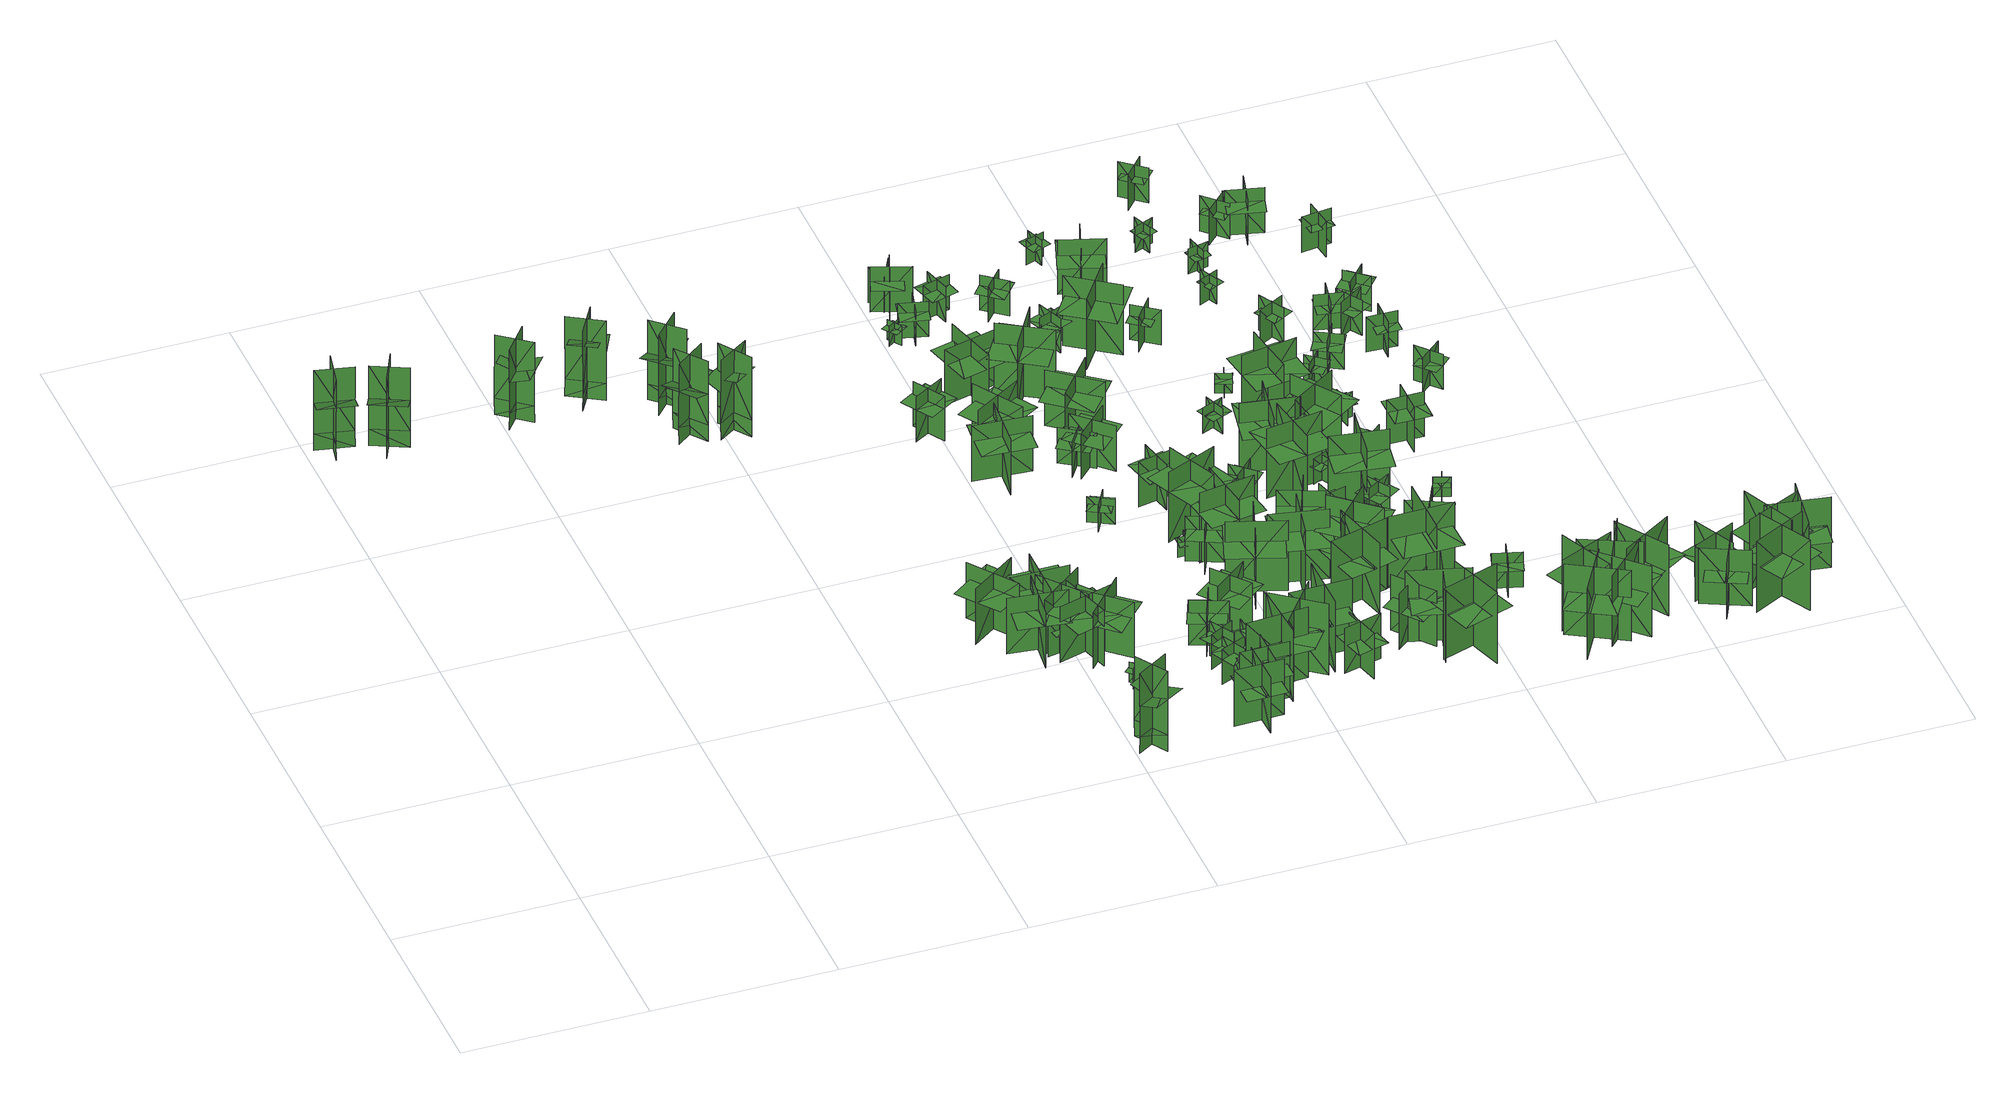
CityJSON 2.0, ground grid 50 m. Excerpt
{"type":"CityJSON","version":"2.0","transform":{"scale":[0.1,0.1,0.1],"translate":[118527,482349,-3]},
"CityObjects":{
"tree1":{"type":"SolitaryVegetationObject","geometry":[{"type":"MultiSurface","lod":"1","boundaries":[[[0,1,2]],[[0,2,3]],[[4,5,6]],[[4,6,7]],[[8,9,5]],[[8,5,4]],[[10,11,1]],[[10,1,0]],[[12,13,14]],[[12,14,15]],[[16,17,18]],[[16,18,19]]]}]},
"tree2":{"type":"SolitaryVegetationObject","geometry":[{"type":"MultiSurface","lod":"1","boundaries":[[[20,21,22]],[[20,22,23]],[[24,25,26]],[[24,26,27]],[[28,29,25]],[[28,25,24]],[[30,31,21]],[[30,21,20]],[[32,33,34]],[[32,34,35]],[[36,37,38]],[[36,38,39]]]}]},
"tree3":{"type":"SolitaryVegetationObject","geometry":[{"type":"MultiSurface","lod":"1","boundaries":[[[40,41,42]],[[40,42,43]],[[44,45,46]],[[44,46,47]],[[48,49,45]],[[48,45,44]],[[50,51,41]],[[50,41,40]],[[52,53,54]],[[52,54,55]],[[56,57,58]],[[56,58,59]]]}]},
"tree4":{"type":"SolitaryVegetationObject","geometry":[{"type":"MultiSurface","lod":"1","boundaries":[[[60,61,62]],[[60,62,63]],[[64,65,66]],[[64,66,67]],[[68,69,65]],[[68,65,64]],[[70,71,61]],[[70,61,60]],[[72,73,74]],[[72,74,75]],[[76,77,78]],[[76,78,79]]]}]},
"tree5":{"type":"SolitaryVegetationObject","geometry":[{"type":"MultiSurface","lod":"1","boundaries":[[[80,81,82]],[[80,82,83]],[[84,85,86]],[[84,86,87]],[[88,89,85]],[[88,85,84]],[[90,91,81]],[[90,81,80]],[[92,93,94]],[[92,94,95]],[[96,97,98]],[[96,98,99]]]}]},
"tree6":{"type":"SolitaryVegetationObject","geometry":[{"type":"MultiSurface","lod":"1","boundaries":[[[100,101,102]],[[100,102,103]],[[104,105,106]],[[104,106,107]],[[108,109,105]],[[108,105,104]],[[110,111,101]],[[110,101,100]],[[112,113,114]],[[112,114,115]],[[116,117,118]],[[116,118,119]]]}]},
"tree7":{"type":"SolitaryVegetationObject","geometry":[{"type":"MultiSurface","lod":"1","boundaries":[[[120,121,122]],[[120,122,123]],[[124,125,126]],[[124,126,127]],[[128,129,125]],[[128,125,124]],[[130,131,121]],[[130,121,120]],[[132,133,134]],[[132,134,135]],[[136,137,138]],[[136,138,139]]]}]},
"tree8":{"type":"SolitaryVegetationObject","geometry":[{"type":"MultiSurface","lod":"1","boundaries":[[[140,141,142]],[[140,142,143]],[[144,145,146]],[[144,146,147]],[[148,149,150]],[[148,150,151]],[[148,151,152]],[[148,152,153]]]}]},
"tree9":{"type":"SolitaryVegetationObject","geometry":[{"type":"MultiSurface","lod":"1","boundaries":[[[154,155,156]],[[154,156,157]],[[158,159,160]],[[158,160,161]],[[162,163,164]],[[162,164,165]],[[162,165,166]],[[162,166,167]]]}]},
"tree10":{"type":"SolitaryVegetationObject","geometry":[{"type":"MultiSurface","lod":"1","boundaries":[[[168,169,170]],[[168,170,171]],[[172,173,174]],[[172,174,175]],[[176,177,173]],[[176,173,172]],[[178,179,169]],[[178,169,168]],[[180,181,182]],[[180,182,183]],[[184,185,186]],[[184,186,187]]]}]},
"tree11":{"type":"SolitaryVegetationObject","geometry":[{"type":"MultiSurface","lod":"1","boundaries":[[[188,189,190]],[[188,190,191]],[[192,193,194]],[[192,194,195]],[[196,197,198]],[[196,198,199]],[[196,199,200]],[[196,200,201]]]}]},
"tree12":{"type":"SolitaryVegetationObject","geometry":[{"type":"MultiSurface","lod":"1","boundaries":[[[202,203,204]],[[202,204,205]],[[206,207,208]],[[206,208,209]],[[210,211,212]],[[210,212,213]],[[210,213,214]],[[210,214,215]]]}]},
"tree13":{"type":"SolitaryVegetationObject","geometry":[{"type":"MultiSurface","lod":"1","boundaries":[[[216,217,218]],[[216,218,219]],[[220,221,222]],[[220,222,223]],[[224,225,226]],[[224,226,227]],[[224,227,228]],[[224,228,229]]]}]},
"tree14":{"type":"SolitaryVegetationObject","geometry":[{"type":"MultiSurface","lod":"1","boundaries":[[[230,231,232]],[[230,232,233]],[[234,235,236]],[[234,236,237]],[[238,239,240]],[[238,240,241]],[[238,241,242]],[[238,242,243]]]}]},
"tree15":{"type":"SolitaryVegetationObject","geometry":[{"type":"MultiSurface","lod":"1","boundaries":[[[244,245,246]],[[244,246,247]],[[248,249,250]],[[248,250,251]],[[252,253,254]],[[252,254,255]],[[252,255,256]],[[252,256,257]]]}]},
"tree16":{"type":"SolitaryVegetationObject","geometry":[{"type":"MultiSurface","lod":"1","boundaries":[[[258,259,260]],[[258,260,261]],[[262,263,264]],[[262,264,265]],[[266,267,268]],[[266,268,269]],[[266,269,270]],[[266,270,271]]]}]},
"tree17":{"type":"SolitaryVegetationObject","geometry":[{"type":"MultiSurface","lod":"1","boundaries":[[[272,273,274]],[[272,274,275]],[[276,277,278]],[[276,278,279]],[[280,281,282]],[[280,282,283]],[[280,284,285]],[[280,285,281]]]}]},
"tree18":{"type":"SolitaryVegetationObject","geometry":[{"type":"MultiSurface","lod":"1","boundaries":[[[286,287,288]],[[286,288,289]],[[290,291,292]],[[290,292,293]],[[294,295,296]],[[294,296,297]],[[294,297,298]],[[294,298,299]]]}]},
"tree19":{"type":"SolitaryVegetationObject","geometry":[{"type":"MultiSurface","lod":"1","boundaries":[[[300,301,302]],[[300,302,303]],[[304,305,306]],[[304,306,307]],[[308,309,310]],[[308,310,311]],[[308,312,313]],[[308,313,309]]]}]},
"tree20":{"type":"SolitaryVegetationObject","geometry":[{"type":"MultiSurface","lod":"1","boundaries":[[[314,315,316]],[[314,316,317]],[[318,319,320]],[[318,320,321]],[[322,323,324]],[[322,324,325]],[[322,325,326]],[[322,326,327]]]}]},
"tree21":{"type":"SolitaryVegetationObject","geometry":[{"type":"MultiSurface","lod":"1","boundaries":[[[328,329,330]],[[328,330,331]],[[332,333,334]],[[332,334,335]],[[336,337,338]],[[336,338,339]],[[336,339,340]],[[336,340,341]]]}]},
"tree22":{"type":"SolitaryVegetationObject","geometry":[{"type":"MultiSurface","lod":"1","boundaries":[[[342,343,344]],[[342,344,345]],[[346,347,348]],[[346,348,349]],[[350,351,352]],[[350,352,353]],[[350,353,354]],[[350,354,355]]]}]},
"tree23":{"type":"SolitaryVegetationObject","geometry":[{"type":"MultiSurface","lod":"1","boundaries":[[[356,357,358]],[[356,358,359]],[[360,361,362]],[[360,362,363]],[[364,365,366]],[[364,366,367]],[[364,367,368]],[[364,368,369]]]}]},
"tree24":{"type":"SolitaryVegetationObject","geometry":[{"type":"MultiSurface","lod":"1","boundaries":[[[370,371,372]],[[370,372,373]],[[374,375,376]],[[374,376,377]],[[378,379,380]],[[378,380,381]],[[378,381,382]],[[378,382,383]]]}]},
"tree25":{"type":"SolitaryVegetationObject","geometry":[{"type":"MultiSurface","lod":"1","boundaries":[[[384,385,386]],[[384,386,387]],[[388,389,390]],[[388,390,391]],[[392,393,394]],[[392,394,395]],[[392,396,397]],[[392,397,393]]]}]},
"tree26":{"type":"SolitaryVegetationObject","geometry":[{"type":"MultiSurface","lod":"1","boundaries":[[[398,399,400]],[[398,400,401]],[[402,403,404]],[[402,404,405]],[[406,407,408]],[[406,408,409]],[[406,409,410]],[[406,410,411]]]}]},
"tree27":{"type":"SolitaryVegetationObject","geometry":[{"type":"MultiSurface","lod":"1","boundaries":[[[412,413,414]],[[412,414,415]],[[416,417,418]],[[416,418,419]],[[420,421,422]],[[420,422,423]],[[420,423,424]],[[420,424,425]]]}]},
"tree28":{"type":"SolitaryVegetationObject","geometry":[{"type":"MultiSurface","lod":"1","boundaries":[[[426,427,428]],[[426,428,429]],[[430,431,432]],[[430,432,433]],[[434,435,436]],[[434,436,437]],[[434,437,438]],[[434,438,439]]]}]},
"tree29":{"type":"SolitaryVegetationObject","geometry":[{"type":"MultiSurface","lod":"1","boundaries":[[[440,441,442]],[[440,442,443]],[[444,445,446]],[[444,446,447]],[[448,449,450]],[[448,450,451]],[[448,452,453]],[[448,453,449]]]}]},
"tree30":{"type":"SolitaryVegetationObject","geometry":[{"type":"MultiSurface","lod":"1","boundaries":[[[454,455,456]],[[454,456,457]],[[458,459,460]],[[458,460,461]],[[462,463,464]],[[462,464,465]],[[462,465,466]],[[462,466,467]]]}]},
"tree31":{"type":"SolitaryVegetationObject","geometry":[{"type":"MultiSurface","lod":"1","boundaries":[[[468,469,470]],[[468,470,471]],[[472,473,474]],[[472,474,475]],[[476,477,478]],[[476,478,479]],[[476,479,480]],[[476,480,481]]]}]},
"tree32":{"type":"SolitaryVegetationObject","geometry":[{"type":"MultiSurface","lod":"1","boundaries":[[[482,483,484]],[[482,484,485]],[[486,487,488]],[[486,488,489]],[[490,491,492]],[[490,492,493]],[[490,493,494]],[[490,494,495]]]}]},
"tree33":{"type":"SolitaryVegetationObject","geometry":[{"type":"MultiSurface","lod":"1","boundaries":[[[496,497,498]],[[496,498,499]],[[500,501,502]],[[500,502,503]],[[504,505,506]],[[504,506,507]],[[504,507,508]],[[504,508,509]]]}]},
"tree34":{"type":"SolitaryVegetationObject","geometry":[{"type":"MultiSurface","lod":"1","boundaries":[[[510,511,512]],[[510,512,513]],[[514,515,516]],[[514,516,517]],[[518,519,520]],[[518,520,521]],[[518,521,522]],[[518,522,523]]]}]},
"tree35":{"type":"SolitaryVegetationObject","geometry":[{"type":"MultiSurface","lod":"1","boundaries":[[[524,525,526]],[[524,526,527]],[[528,529,530]],[[528,530,531]],[[532,533,534]],[[532,534,535]],[[532,536,537]],[[532,537,533]]]}]},
"tree36":{"type":"SolitaryVegetationObject","geometry":[{"type":"MultiSurface","lod":"1","boundaries":[[[538,539,540]],[[538,540,541]],[[542,543,544]],[[542,544,545]],[[546,547,548]],[[546,548,549]],[[546,549,550]],[[546,550,551]]]}]},
"tree37":{"type":"SolitaryVegetationObject","geometry":[{"type":"MultiSurface","lod":"1","boundaries":[[[552,553,554]],[[552,554,555]],[[556,557,558]],[[556,558,559]],[[560,561,562]],[[560,562,563]],[[560,563,564]],[[560,564,565]]]}]},
"tree38":{"type":"SolitaryVegetationObject","geometry":[{"type":"MultiSurface","lod":"1","boundaries":[[[566,567,568]],[[566,568,569]],[[570,571,572]],[[570,572,573]],[[574,575,576]],[[574,576,577]],[[574,577,578]],[[574,578,579]]]}]},
"tree39":{"type":"SolitaryVegetationObject","geometry":[{"type":"MultiSurface","lod":"1","boundaries":[[[580,581,582]],[[580,582,583]],[[584,585,586]],[[584,586,587]],[[588,589,590]],[[588,590,591]],[[588,591,592]],[[588,592,593]]]}]},
"tree40":{"type":"SolitaryVegetationObject","geometry":[{"type":"MultiSurface","lod":"1","boundaries":[[[594,595,596]],[[594,596,597]],[[598,599,600]],[[598,600,601]],[[602,603,604]],[[602,604,605]],[[602,605,606]],[[602,606,607]]]}]},
"tree41":{"type":"SolitaryVegetationObject","geometry":[{"type":"MultiSurface","lod":"1","boundaries":[[[608,609,610]],[[608,610,611]],[[612,613,614]],[[612,614,615]],[[616,617,618]],[[616,618,619]],[[616,620,621]],[[616,621,617]]]}]},
"tree42":{"type":"SolitaryVegetationObject","geometry":[{"type":"MultiSurface","lod":"1","boundaries":[[[622,623,624]],[[622,624,625]],[[626,627,628]],[[626,628,629]],[[630,631,632]],[[630,632,633]],[[630,633,634]],[[630,634,635]]]}]},
"tree43":{"type":"SolitaryVegetationObject","geometry":[{"type":"MultiSurface","lod":"1","boundaries":[[[636,637,638]],[[636,638,639]],[[640,641,642]],[[640,642,643]],[[644,645,646]],[[644,646,647]],[[644,647,648]],[[644,648,649]]]}]},
"tree44":{"type":"SolitaryVegetationObject","geometry":[{"type":"MultiSurface","lod":"1","boundaries":[[[650,651,652]],[[650,652,653]],[[654,655,656]],[[654,656,657]],[[658,659,660]],[[658,660,661]],[[658,661,662]],[[658,662,663]]]}]},
"tree45":{"type":"SolitaryVegetationObject","geometry":[{"type":"MultiSurface","lod":"1","boundaries":[[[664,665,666]],[[664,666,667]],[[668,669,670]],[[668,670,671]],[[672,673,674]],[[672,674,675]],[[672,675,676]],[[672,676,677]]]}]},
"tree46":{"type":"SolitaryVegetationObject","geometry":[{"type":"MultiSurface","lod":"1","boundaries":[[[678,679,680]],[[678,680,681]],[[682,683,684]],[[682,684,685]],[[686,687,688]],[[686,688,689]],[[686,689,690]],[[686,690,691]]]}]},
"tree47":{"type":"SolitaryVegetationObject","geometry":[{"type":"MultiSurface","lod":"1","boundaries":[[[692,693,694]],[[692,694,695]],[[696,697,698]],[[696,698,699]],[[700,701,702]],[[700,702,703]],[[700,703,704]],[[700,704,705]]]}]},
"tree48":{"type":"SolitaryVegetationObject","geometry":[{"type":"MultiSurface","lod":"1","boundaries":[[[706,707,708]],[[706,708,709]],[[710,711,712]],[[710,712,713]],[[714,715,716]],[[714,716,717]],[[714,717,718]],[[714,718,719]]]}]},
"tree49":{"type":"SolitaryVegetationObject","geometry":[{"type":"MultiSurface","lod":"1","boundaries":[[[720,721,722]],[[720,722,723]],[[724,725,726]],[[724,726,727]],[[728,729,730]],[[728,730,731]],[[728,731,732]],[[728,732,733]]]}]},
"tree50":{"type":"SolitaryVegetationObject","geometry":[{"type":"MultiSurface","lod":"1","boundaries":[[[734,735,736]],[[734,736,737]],[[738,739,740]],[[738,740,741]],[[742,743,744]],[[742,744,745]],[[742,745,746]],[[742,746,747]]]}]},
"tree51":{"type":"SolitaryVegetationObject","geometry":[{"type":"MultiSurface","lod":"1","boundaries":[[[748,749,750]],[[748,750,751]],[[752,753,754]],[[752,754,755]],[[756,757,758]],[[756,758,759]],[[756,760,761]],[[756,761,757]]]}]},
"tree52":{"type":"SolitaryVegetationObject","geometry":[{"type":"MultiSurface","lod":"1","boundaries":[[[762,763,764]],[[762,764,765]],[[766,767,768]],[[766,768,769]],[[770,771,772]],[[770,772,773]],[[770,773,774]],[[770,774,775]]]}]},
"tree53":{"type":"SolitaryVegetationObject","geometry":[{"type":"MultiSurface","lod":"1","boundaries":[[[776,777,778]],[[776,778,779]],[[780,781,782]],[[780,782,783]],[[784,785,786]],[[784,786,787]],[[784,788,789]],[[784,789,785]]]}]},
"tree54":{"type":"SolitaryVegetationObject","geometry":[{"type":"MultiSurface","lod":"1","boundaries":[[[790,791,792]],[[790,792,793]],[[794,795,796]],[[794,796,797]],[[798,799,800]],[[798,800,801]],[[798,801,802]],[[798,802,803]]]}]},
"tree55":{"type":"SolitaryVegetationObject","geometry":[{"type":"MultiSurface","lod":"1","boundaries":[[[804,805,806]],[[804,806,807]],[[808,809,810]],[[808,810,811]],[[812,813,814]],[[812,814,815]],[[812,815,816]],[[812,816,817]]]}]},
"tree56":{"type":"SolitaryVegetationObject","geometry":[{"type":"MultiSurface","lod":"1","boundaries":[[[818,819,820]],[[818,820,821]],[[822,823,824]],[[822,824,825]],[[826,827,828]],[[826,828,829]],[[826,830,831]],[[826,831,827]]]}]},
"tree57":{"type":"SolitaryVegetationObject","geometry":[{"type":"MultiSurface","lod":"1","boundaries":[[[832,833,834]],[[832,834,835]],[[836,837,838]],[[836,838,839]],[[840,841,842]],[[840,842,843]],[[840,843,844]],[[840,844,845]]]}]},
"tree58":{"type":"SolitaryVegetationObject","geometry":[{"type":"MultiSurface","lod":"1","boundaries":[[[846,847,848]],[[846,848,849]],[[850,851,852]],[[850,852,853]],[[854,855,856]],[[854,856,857]],[[854,857,858]],[[854,858,859]]]}]},
"tree59":{"type":"SolitaryVegetationObject","geometry":[{"type":"MultiSurface","lod":"1","boundaries":[[[860,861,862]],[[860,862,863]],[[864,865,866]],[[864,866,867]],[[868,869,870]],[[868,870,871]],[[868,871,872]],[[868,872,873]]]}]},
"tree60":{"type":"SolitaryVegetationObject","geometry":[{"type":"MultiSurface","lod":"1","boundaries":[[[874,875,876]],[[874,876,877]],[[878,879,880]],[[878,880,881]],[[882,883,884]],[[882,884,885]],[[882,886,887]],[[882,887,883]]]}]},
"tree61":{"type":"SolitaryVegetationObject","geometry":[{"type":"MultiSurface","lod":"1","boundaries":[[[888,889,890]],[[888,890,891]],[[892,893,894]],[[892,894,895]],[[896,897,898]],[[896,898,899]],[[896,899,900]],[[896,900,901]]]}]},
"tree62":{"type":"SolitaryVegetationObject","geometry":[{"type":"MultiSurface","lod":"1","boundaries":[[[902,903,904]],[[902,904,905]],[[906,907,908]],[[906,908,909]],[[910,911,912]],[[910,912,913]],[[910,913,914]],[[910,914,915]]]}]},
"tree63":{"type":"SolitaryVegetationObject","geometry":[{"type":"MultiSurface","lod":"1","boundaries":[[[916,917,918]],[[916,918,919]],[[920,921,922]],[[920,922,923]],[[924,925,926]],[[924,926,927]],[[924,927,928]],[[924,928,929]]]}]},
"tree64":{"type":"SolitaryVegetationObject","geometry":[{"type":"MultiSurface","lod":"1","boundaries":[[[930,931,932]],[[930,932,933]],[[934,935,936]],[[934,936,937]],[[938,939,940]],[[938,940,941]],[[938,941,942]],[[938,942,943]]]}]},
"tree65":{"type":"SolitaryVegetationObject","geometry":[{"type":"MultiSurface","lod":"1","boundaries":[[[944,945,946]],[[944,946,947]],[[948,949,950]],[[948,950,951]],[[952,953,954]],[[952,954,955]],[[952,955,956]],[[952,956,957]]]}]},
"tree66":{"type":"SolitaryVegetationObject","geometry":[{"type":"MultiSurface","lod":"1","boundaries":[[[958,959,960]],[[958,960,961]],[[962,963,964]],[[962,964,965]],[[966,967,968]],[[966,968,969]],[[966,969,970]],[[966,970,971]]]}]},
"tree67":{"type":"SolitaryVegetationObject","geometry":[{"type":"MultiSurface","lod":"1","boundaries":[[[972,973,974]],[[972,974,975]],[[976,977,978]],[[976,978,979]],[[980,981,982]],[[980,982,983]],[[980,983,984]],[[980,984,985]]]}]},
"tree68":{"type":"SolitaryVegetationObject","geometry":[{"type":"MultiSurface","lod":"1","boundaries":[[[986,987,988]],[[986,988,989]],[[990,991,992]],[[990,992,993]],[[994,995,996]],[[994,996,997]],[[994,997,998]],[[994,998,999]]]}]},
"tree69":{"type":"SolitaryVegetationObject","geometry":[{"type":"MultiSurface","lod":"1","boundaries":[[[1000,1001,1002]],[[1000,1002,1003]],[[1004,1005,1006]],[[1004,1006,1007]],[[1008,1009,1010]],[[1008,1010,1011]],[[1008,1011,1012]],[[1008,1012,1013]]]}]},
"tree70":{"type":"SolitaryVegetationObject","geometry":[{"type":"MultiSurface","lod":"1","boundaries":[[[1014,1015,1016]],[[1014,1016,1017]],[[1018,1019,1020]],[[1018,1020,1021]],[[1022,1023,1024]],[[1022,1024,1025]],[[1022,1025,1026]],[[1022,1026,1027]]]}]},
"tree71":{"type":"SolitaryVegetationObject","geometry":[{"type":"MultiSurface","lod":"1","boundaries":[[[1028,1029,1030]],[[1028,1030,1031]],[[1032,1033,1034]],[[1032,1034,1035]],[[1036,1037,1038]],[[1036,1038,1039]],[[1036,1039,1040]],[[1036,1040,1041]]]}]},
"tree72":{"type":"SolitaryVegetationObject","geometry":[{"type":"MultiSurface","lod":"1","boundaries":[[[1042,1043,1044]],[[1042,1044,1045]],[[1046,1047,1048]],[[1046,1048,1049]],[[1050,1051,1052]],[[1050,1052,1053]],[[1050,1053,1054]],[[1050,1054,1055]]]}]},
"tree73":{"type":"SolitaryVegetationObject","geometry":[{"type":"MultiSurface","lod":"1","boundaries":[[[1056,1057,1058]],[[1056,1058,1059]],[[1060,1061,1062]],[[1060,1062,1063]],[[1064,1065,1066]],[[1064,1066,1067]],[[1064,1067,1068]],[[1064,1068,1069]]]}]},
"tree74":{"type":"SolitaryVegetationObject","geometry":[{"type":"MultiSurface","lod":"1","boundaries":[[[1070,1071,1072]],[[1070,1072,1073]],[[1074,1075,1076]],[[1074,1076,1077]],[[1078,1079,1080]],[[1078,1080,1081]],[[1078,1081,1082]],[[1078,1082,1083]]]}]},
"tree75":{"type":"SolitaryVegetationObject","geometry":[{"type":"MultiSurface","lod":"1","boundaries":[[[1084,1085,1086]],[[1084,1086,1087]],[[1088,1089,1090]],[[1088,1090,1091]],[[1092,1093,1094]],[[1092,1094,1095]],[[1092,1095,1096]],[[1092,1096,1097]]]}]},
"tree76":{"type":"SolitaryVegetationObject","geometry":[{"type":"MultiSurface","lod":"1","boundaries":[[[1098,1099,1100]],[[1098,1100,1101]],[[1102,1103,1104]],[[1102,1104,1105]],[[1106,1107,1108]],[[1106,1108,1109]],[[1106,1109,1110]],[[1106,1110,1111]]]}]},
"tree77":{"type":"SolitaryVegetationObject","geometry":[{"type":"MultiSurface","lod":"1","boundaries":[[[1112,1113,1114]],[[1112,1114,1115]],[[1116,1117,1118]],[[1116,1118,1119]],[[1120,1121,1122]],[[1120,1122,1123]],[[1120,1124,1125]],[[1120,1125,1121]]]}]},
"tree78":{"type":"SolitaryVegetationObject","geometry":[{"type":"MultiSurface","lod":"1","boundaries":[[[1126,1127,1128]],[[1126,1128,1129]],[[1130,1131,1132]],[[1130,1132,1133]],[[1134,1135,1136]],[[1134,1136,1137]],[[1134,1137,1138]],[[1134,1138,1139]]]}]},
"tree79":{"type":"SolitaryVegetationObject","geometry":[{"type":"MultiSurface","lod":"1","boundaries":[[[1140,1141,1142]],[[1140,1142,1143]],[[1144,1145,1146]],[[1144,1146,1147]],[[1148,1149,1150]],[[1148,1150,1151]],[[1148,1152,1153]],[[1148,1153,1149]]]}]},
"tree80":{"type":"SolitaryVegetationObject","geometry":[{"type":"MultiSurface","lod":"1","boundaries":[[[1154,1155,1156]],[[1154,1156,1157]],[[1158,1159,1160]],[[1158,1160,1161]],[[1162,1163,1164]],[[1162,1164,1165]],[[1162,1165,1166]],[[1162,1166,1167]]]}]},
"tree81":{"type":"SolitaryVegetationObject","geometry":[{"type":"MultiSurface","lod":"1","boundaries":[[[1168,1169,1170]],[[1168,1170,1171]],[[1172,1173,1174]],[[1172,1174,1175]],[[1176,1177,1178]],[[1176,1178,1179]],[[1176,1179,1180]],[[1176,1180,1181]]]}]},
"tree82":{"type":"SolitaryVegetationObject","geometry":[{"type":"MultiSurface","lod":"1","boundaries":[[[1182,1183,1184]],[[1182,1184,1185]],[[1186,1187,1188]],[[1186,1188,1189]],[[1190,1191,1192]],[[1190,1192,1193]],[[1190,1193,1194]],[[1190,1194,1195]]]}]},
"tree83":{"type":"SolitaryVegetationObject","geometry":[{"type":"MultiSurface","lod":"1","boundaries":[[[1196,1197,1198]],[[1196,1198,1199]],[[1200,1201,1202]],[[1200,1202,1203]],[[1204,1205,1206]],[[1204,1206,1207]],[[1204,1208,1209]],[[1204,1209,1205]]]}]},
"tree84":{"type":"SolitaryVegetationObject","geometry":[{"type":"MultiSurface","lod":"1","boundaries":[[[1210,1211,1212]],[[1210,1212,1213]],[[1214,1215,1216]],[[1214,1216,1217]],[[1218,1219,1220]],[[1218,1220,1221]],[[1218,1221,1222]],[[1218,1222,1223]]]}]},
"tree85":{"type":"SolitaryVegetationObject","geometry":[{"type":"MultiSurface","lod":"1","boundaries":[[[1224,1225,1226]],[[1224,1226,1227]],[[1228,1229,1230]],[[1228,1230,1231]],[[1232,1233,1234]],[[1232,1234,1235]],[[1232,1235,1236]],[[1232,1236,1237]]]}]},
"tree86":{"type":"SolitaryVegetationObject","geometry":[{"type":"MultiSurface","lod":"1","boundaries":[[[1238,1239,1240]],[[1238,1240,1241]],[[1242,1243,1244]],[[1242,1244,1245]],[[1246,1247,1248]],[[1246,1248,1249]],[[1246,1250,1251]],[[1246,1251,1247]]]}]},
"tree87":{"type":"SolitaryVegetationObject","geometry":[{"type":"MultiSurface","lod":"1","boundaries":[[[1252,1253,1254]],[[1252,1254,1255]],[[1256,1257,1258]],[[1256,1258,1259]],[[1260,1261,1262]],[[1260,1262,1263]],[[1260,1263,1264]],[[1260,1264,1265]]]}]},
"tree88":{"type":"SolitaryVegetationObject","geometry":[{"type":"MultiSurface","lod":"1","boundaries":[[[1266,1267,1268]],[[1266,1268,1269]],[[1270,1271,1272]],[[1270,1272,1273]],[[1274,1275,1276]],[[1274,1276,1277]],[[1274,1277,1278]],[[1274,1278,1279]]]}]},
"tree89":{"type":"SolitaryVegetationObject","geometry":[{"type":"MultiSurface","lod":"1","boundaries":[[[1280,1281,1282]],[[1280,1282,1283]],[[1284,1285,1286]],[[1284,1286,1287]],[[1288,1289,1290]],[[1288,1290,1291]],[[1288,1291,1292]],[[1288,1292,1293]]]}]},
"tree90":{"type":"SolitaryVegetationObject","geometry":[{"type":"MultiSurface","lod":"1","boundaries":[[[1294,1295,1296]],[[1294,1296,1297]],[[1298,1299,1300]],[[1298,1300,1301]],[[1302,1303,1304]],[[1302,1304,1305]],[[1302,1305,1306]],[[1302,1306,1307]]]}]},
"tree91":{"type":"SolitaryVegetationObject","geometry":[{"type":"MultiSurface","lod":"1","boundaries":[[[1308,1309,1310]],[[1308,1310,1311]],[[1312,1313,1314]],[[1312,1314,1315]],[[1316,1317,1318]],[[1316,1318,1319]],[[1316,1319,1320]],[[1316,1320,1321]]]}]},
"tree92":{"type":"SolitaryVegetationObject","geometry":[{"type":"MultiSurface","lod":"1","boundaries":[[[1322,1323,1324]],[[1322,1324,1325]],[[1326,1327,1328]],[[1326,1328,1329]],[[1330,1331,1332]],[[1330,1332,1333]],[[1330,1334,1335]],[[1330,1335,1331]]]}]},
"tree93":{"type":"SolitaryVegetationObject","geometry":[{"type":"MultiSurface","lod":"1","boundaries":[[[1336,1337,1338]],[[1336,1338,1339]],[[1340,1341,1342]],[[1340,1342,1343]],[[1344,1345,1346]],[[1344,1346,1347]],[[1344,1347,1348]],[[1344,1348,1349]]]}]},
"tree94":{"type":"SolitaryVegetationObject","geometry":[{"type":"MultiSurface","lod":"1","boundaries":[[[1350,1351,1352]],[[1350,1352,1353]],[[1354,1355,1356]],[[1354,1356,1357]],[[1358,1359,1360]],[[1358,1360,1361]],[[1358,1361,1362]],[[1358,1362,1363]]]}]},
"tree95":{"type":"SolitaryVegetationObject","geometry":[{"type":"MultiSurface","lod":"1","boundaries":[[[1364,1365,1366]],[[1364,1366,1367]],[[1368,1369,1370]],[[1368,1370,1371]],[[1372,1373,1374]],[[1372,1374,1375]],[[1372,1375,1376]],[[1372,1376,1377]]]}]},
"tree96":{"type":"SolitaryVegetationObject","geometry":[{"type":"MultiSurface","lod":"1","boundaries":[[[1378,1379,1380]],[[1378,1380,1381]],[[1382,1383,1384]],[[1382,1384,1385]],[[1386,1387,1388]],[[1386,1388,1389]],[[1386,1389,1390]],[[1386,1390,1391]]]}]},
"tree97":{"type":"SolitaryVegetationObject","geometry":[{"type":"MultiSurface","lod":"1","boundaries":[[[1392,1393,1394]],[[1392,1394,1395]],[[1396,1397,1398]],[[1396,1398,1399]],[[1400,1401,1402]],[[1400,1402,1403]],[[1400,1403,1404]],[[1400,1404,1405]]]}]},
"tree98":{"type":"SolitaryVegetationObject","geometry":[{"type":"MultiSurface","lod":"1","boundaries":[[[1406,1407,1408]],[[1406,1408,1409]],[[1410,1411,1412]],[[1410,1412,1413]],[[1414,1415,1416]],[[1414,1416,1417]],[[1414,1417,1418]],[[1414,1418,1419]]]}]},
"tree99":{"type":"SolitaryVegetationObject","geometry":[{"type":"MultiSurface","lod":"1","boundaries":[[[1420,1421,1422]],[[1420,1422,1423]],[[1424,1425,1426]],[[1424,1426,1427]],[[1428,1429,1430]],[[1428,1430,1431]],[[1428,1432,1433]],[[1428,1433,1429]]]}]},
"tree100":{"type":"SolitaryVegetationObject","geometry":[{"type":"MultiSurface","lod":"1","boundaries":[[[1434,1435,1436]],[[1434,1436,1437]],[[1438,1439,1440]],[[1438,1440,1441]],[[1442,1443,1444]],[[1442,1444,1445]],[[1442,1445,1446]],[[1442,1446,1447]]]}]},
"tree101":{"type":"SolitaryVegetationObject","geometry":[{"type":"MultiSurface","lod":"1","boundaries":[[[1448,1449,1450]],[[1448,1450,1451]],[[1452,1453,1454]],[[1452,1454,1455]],[[1456,1457,1458]],[[1456,1458,1459]],[[1456,1460,1461]],[[1456,1461,1457]]]}]},
"tree102":{"type":"SolitaryVegetationObject","geometry":[{"type":"MultiSurface","lod":"1","boundaries":[[[1462,1463,1464]],[[1462,1464,1465]],[[1466,1467,1468]],[[1466,1468,1469]],[[1470,1471,1472]],[[1470,1472,1473]],[[1470,1473,1474]],[[1470,1474,1475]]]}]},
"tree103":{"type":"SolitaryVegetationObject","geometry":[{"type":"MultiSurface","lod":"1","boundaries":[[[1476,1477,1478]],[[1476,1478,1479]],[[1480,1481,1482]],[[1480,1482,1483]],[[1484,1485,1486]],[[1484,1486,1487]],[[1484,1488,1489]],[[1484,1489,1485]]]}]},
"tree104":{"type":"SolitaryVegetationObject","geometry":[{"type":"MultiSurface","lod":"1","boundaries":[[[1490,1491,1492]],[[1490,1492,1493]],[[1494,1495,1496]],[[1494,1496,1497]],[[1498,1499,1500]],[[1498,1500,1501]],[[1498,1502,1503]],[[1498,1503,1499]]]}]},
"tree105":{"type":"SolitaryVegetationObject","geometry":[{"type":"MultiSurface","lod":"1","boundaries":[[[1504,1505,1506]],[[1504,1506,1507]],[[1508,1509,1510]],[[1508,1510,1511]],[[1512,1513,1514]],[[1512,1514,1515]],[[1512,1516,1517]],[[1512,1517,1513]]]}]}
},
"vertices":[
[120,1930,73],[19,1951,73],[19,1953,267],[121,1932,267],[78,1996,73],[56,1894,73],[57,1894,267],[79,1995,267],[79,1995,21],[57,1894,21],[121,1932,21],[19,1953,21],[120,1931,168],[19,1952,168],[8,1900,186],[110,1879,186],[33,1949,198],[109,1934,198],[117,1972,209],[41,1988,209],
[251,1891,64],[158,1934,64],[158,1936,258],[252,1892,258],[225,1964,64],[181,1870,64],[182,1870,258],[226,1964,258],[226,1964,12],[182,1870,12],[252,1892,12],[158,1936,12],[252,1892,159],[158,1935,159],[136,1887,177],[229,1844,177],[171,1929,189],[241,1897,189],[258,1933,200],[187,1965,200],
[575,1962,58],[510,1881,58],[509,1882,253],[574,1963,253],[497,1954,59],[578,1889,59],[579,1890,253],[498,1954,253],[498,1954,7],[579,1890,7],[574,1963,7],[509,1882,7],[574,1963,153],[510,1882,153],[551,1849,172],[616,1930,172],[518,1893,184],[567,1954,184],[536,1978,195],[488,1917,195],
[684,1955,68],[773,1903,68],[772,1901,263],[683,1954,263],[703,1879,69],[756,1969,69],[755,1969,263],[703,1880,263],[703,1880,17],[755,1969,17],[683,1954,17],[772,1901,17],[683,1954,163],[773,1902,163],[799,1947,182],[710,2000,182],[760,1909,194],[693,1948,194],[673,1914,205],[741,1875,205],
[953,1661,62],[889,1743,62],[891,1744,257],[954,1662,257],[963,1739,63],[881,1676,63],[882,1675,257],[963,1738,257],[963,1738,11],[882,1675,11],[954,1662,11],[891,1744,11],[953,1662,157],[890,1744,157],[848,1712,176],[912,1630,176],[899,1733,188],[947,1672,188],[978,1696,199],[930,1757,199],
[945,1795,69],[868,1865,69],[870,1867,264],[946,1797,264],[942,1874,70],[872,1797,70],[872,1797,264],[942,1873,264],[942,1873,18],[872,1797,18],[946,1797,18],[870,1867,18],[946,1796,164],[869,1866,164],[833,1827,183],[910,1757,183],[880,1857,195],[937,1805,195],[964,1834,206],[906,1886,206],
[980,1645,71],[1065,1704,71],[1066,1702,266],[981,1644,266],[1057,1630,72],[998,1716,72],[998,1715,266],[1056,1630,266],[1056,1630,20],[998,1715,20],[981,1644,20],[1066,1702,20],[981,1644,166],[1066,1703,166],[1036,1746,185],[951,1688,185],[1054,1695,197],[991,1650,197],[1013,1618,208],[1077,1663,208],
[1288,723,35],[1381,596,35],[1381,596,206],[1288,723,206],[1272,612,35],[1399,705,35],[1399,705,206],[1272,612,206],[1277,616,159],[1318,560,159],[1435,645,159],[1394,701,159],[1354,757,159],[1237,671,159],
[1331,550,34],[1487,531,34],[1487,531,205],[1331,550,205],[1401,462,34],[1420,619,34],[1420,619,205],[1401,462,205],[1402,469,157],[1470,460,157],[1488,604,157],[1419,612,157],[1351,621,157],[1333,477,157],
[1588,110,78],[1500,56,78],[1499,57,273],[1587,112,273],[1512,129,78],[1567,41,78],[1568,41,273],[1513,129,273],[1513,129,27],[1568,41,27],[1587,112,27],[1499,57,27],[1588,111,173],[1500,57,173],[1528,12,192],[1616,66,192],[1512,64,204],[1578,106,204],[1557,139,214],[1491,97,214],
[1459,479,35],[1449,541,35],[1449,541,143],[1459,479,143],[1484,513,35],[1484,513,143],[1422,502,143],[1422,502,35],[1481,512,108],[1477,538,108],[1427,530,108],[1431,504,108],[1436,478,108],[1486,486,108],
[1445,544,36],[1446,702,36],[1446,702,207],[1445,544,207],[1524,624,36],[1366,625,36],[1366,625,207],[1524,624,207],[1517,624,160],[1518,693,160],[1373,694,160],[1373,625,160],[1372,556,160],[1517,555,160],
[1528,497,34],[1431,620,34],[1431,620,205],[1528,497,205],[1540,609,34],[1417,511,34],[1417,511,205],[1540,609,205],[1535,605,158],[1492,659,158],[1379,569,158],[1422,515,158],[1464,461,158],[1578,551,158],
[1495,573,32],[1540,422,32],[1540,422,203],[1495,573,203],[1443,473,32],[1594,518,32],[1594,518,203],[1443,473,203],[1449,475,156],[1468,409,156],[1607,450,156],[1587,516,156],[1568,582,156],[1429,541,156],
[1576,339,31],[1607,307,31],[1607,307,93],[1576,339,93],[1576,309,31],[1607,340,31],[1607,340,93],[1576,309,93],[1576,309,76],[1591,293,76],[1623,324,76],[1607,340,76],[1592,356,76],[1560,325,76],
[1616,540,32],[1511,422,32],[1511,422,203],[1616,540,203],[1504,532,32],[1621,427,32],[1621,427,203],[1504,532,203],[1509,528,155],[1463,477,155],[1571,380,155],[1617,432,155],[1663,483,155],[1555,579,155],
[1831,18,32],[1828,150,32],[1828,150,204],[1831,18,204],[1888,78,32],[1888,78,204],[1756,75,204],[1756,75,32],[1825,26,138],[1823,141,138],[1770,140,138],[1772,25,138],[1881,27,138],[1879,142,138],
[1839,227,36],[1806,297,36],[1806,297,144],[1839,227,144],[1857,275,36],[1786,243,36],[1786,243,144],[1857,275,144],[1857,275,114],[1841,310,114],[1770,278,114],[1786,243,114],[1803,208,114],[1873,240,114],
[1868,82,32],[1868,214,32],[1868,214,204],[1868,82,204],[1926,141,32],[1926,141,204],[1794,141,204],[1794,141,32],[1863,90,138],[1863,206,138],[1809,206,138],[1809,90,138],[1919,90,138],[1919,206,138],
[1440,1514,36],[1492,1429,36],[1492,1429,174],[1440,1514,174],[1424,1450,36],[1509,1501,36],[1509,1501,174],[1424,1450,174],[1424,1450,135],[1450,1407,135],[1535,1459,135],[1509,1501,135],[1483,1544,135],[1398,1492,135],
[1836,298,37],[1798,366,37],[1798,366,144],[1836,298,144],[1850,348,37],[1783,310,37],[1783,310,144],[1850,348,144],[1850,348,114],[1831,382,114],[1764,344,114],[1783,310,114],[1802,276,114],[1869,314,114],
[1767,430,33],[1859,392,33],[1859,392,172],[1767,430,172],[1792,369,33],[1830,461,33],[1830,461,172],[1792,369,172],[1792,369,133],[1838,350,133],[1876,442,133],[1830,461,133],[1784,480,133],[1746,387,133],
[1570,1169,31],[1583,1326,31],[1583,1326,202],[1570,1169,202],[1655,1243,31],[1498,1255,31],[1498,1255,202],[1655,1243,202],[1649,1243,155],[1654,1312,155],[1510,1323,155],[1504,1255,155],[1499,1186,155],[1643,1174,155],
[1840,300,37],[1917,310,37],[1917,310,145],[1840,300,145],[1881,268,37],[1871,345,37],[1871,345,145],[1881,268,145],[1881,268,115],[1919,273,115],[1909,350,115],[1871,345,115],[1832,340,115],[1842,263,115],
[1930,125,30],[1920,293,30],[1920,293,248],[1930,125,248],[1999,204,30],[1999,204,248],[1831,194,248],[1831,194,30],[1923,135,164],[1914,282,164],[1845,277,164],[1854,131,164],[1993,139,164],[1984,286,164],
[1559,1417,34],[1643,1283,34],[1643,1283,204],[1559,1417,204],[1535,1307,34],[1669,1390,34],[1669,1390,204],[1535,1307,204],[1541,1310,157],[1577,1252,157],[1700,1328,157],[1663,1387,157],[1627,1445,157],[1504,1368,157],
[1847,497,34],[1924,402,34],[1924,402,203],[1847,497,203],[1838,416,34],[1933,493,34],[1933,493,203],[1838,416,203],[1838,416,156],[1877,369,156],[1971,446,156],[1933,493,156],[1894,540,156],[1800,464,156],
[1767,958,36],[1705,993,36],[1705,993,114],[1767,958,114],[1753,1007,36],[1718,944,36],[1718,944,114],[1753,1007,114],[1751,1004,93],[1724,1019,93],[1692,962,93],[1719,947,93],[1747,932,93],[1779,989,93],
[2050,196,31],[1916,298,31],[1916,298,250],[2050,196,250],[2035,300,31],[2035,300,250],[1933,166,250],[1933,166,31],[2037,197,166],[1921,286,166],[1879,231,166],[1996,142,166],[2080,253,166],[1963,342,166],
[1506,1879,32],[1531,1842,32],[1531,1842,93],[1506,1879,93],[1501,1850,32],[1537,1875,32],[1537,1875,93],[1501,1850,93],[1501,1850,76],[1513,1832,76],[1550,1856,76],[1537,1875,76],[1525,1893,76],[1488,1869,76],
[1697,1611,32],[1544,1572,32],[1544,1572,203],[1697,1611,203],[1599,1667,32],[1639,1515,32],[1639,1515,203],[1599,1667,203],[1601,1661,155],[1534,1644,155],[1570,1504,155],[1637,1521,155],[1704,1538,155],[1667,1678,155],
[1889,758,34],[1890,802,34],[1890,802,96],[1889,758,96],[1910,778,34],[1866,779,34],[1866,779,96],[1910,778,96],[1910,778,79],[1911,800,79],[1867,801,79],[1866,779,79],[1865,757,79],[1910,756,79],
[1562,1827,34],[1580,1902,34],[1580,1902,142],[1562,1827,142],[1606,1853,34],[1531,1871,34],[1531,1871,142],[1606,1853,142],[1606,1853,112],[1615,1891,112],[1540,1909,112],[1531,1871,112],[1522,1834,112],[1597,1816,112],
[1722,1250,34],[1806,1195,34],[1806,1195,143],[1722,1250,143],[1737,1181,34],[1792,1264,34],[1792,1264,143],[1737,1181,143],[1739,1184,113],[1776,1160,113],[1827,1237,113],[1790,1261,113],[1753,1285,113],[1703,1208,113],
[2067,197,34],[2066,365,34],[2066,365,252],[2067,197,252],[2140,273,34],[2140,273,252],[1972,271,252],[1972,271,34],[2060,208,168],[2059,354,168],[1991,354,168],[1992,207,168],[2131,208,168],[2130,355,168],
[1566,2029,32],[1532,1930,32],[1532,1930,172],[1566,2029,172],[1506,1999,32],[1506,1999,172],[1605,1965,172],[1605,1965,32],[1506,1999,128],[1492,1958,128],[1571,1931,128],[1585,1972,128],[1600,2013,128],[1521,2040,128],
[1970,720,32],[1879,761,32],[1879,761,171],[1970,720,171],[1947,782,32],[1905,692,32],[1905,692,171],[1947,782,171],[1947,782,132],[1902,803,132],[1860,713,132],[1905,692,132],[1950,671,132],[1992,761,132],
[1537,1986,32],[1575,2058,32],[1575,2058,141],[1537,1986,141],[1587,2001,32],[1587,2001,141],[1515,2039,141],[1515,2039,32],[1587,2001,106],[1603,2031,106],[1545,2062,106],[1529,2032,106],[1513,2002,106],[1571,1971,106],
[1848,1168,33],[1756,1258,33],[1756,1258,172],[1848,1168,172],[1846,1260,33],[1756,1168,33],[1756,1168,172],[1846,1260,172],[1842,1257,134],[1802,1296,134],[1719,1211,134],[1759,1172,134],[1800,1132,134],[1882,1217,134],
[1930,610,29],[2077,561,29],[2077,561,245],[1930,610,245],[1976,518,29],[2024,665,29],[2024,665,245],[1976,518,245],[1976,518,184],[2049,493,184],[2098,640,184],[2024,665,184],[1951,689,184],[1902,542,184],
[2121,241,35],[2148,136,35],[2148,136,175],[2121,241,175],[2087,182,35],[2087,182,175],[2192,210,175],[2192,210,35],[2127,235,121],[2151,144,121],[2193,155,121],[2169,247,121],[2083,224,121],[2107,132,121],
[1910,974,33],[1889,1072,33],[1889,1072,172],[1910,974,172],[1946,1030,33],[1849,1009,33],[1849,1009,172],[1946,1030,172],[1946,1030,133],[1936,1079,133],[1838,1057,133],[1849,1009,133],[1860,960,133],[1957,981,133],
[1907,945,31],[1970,803,31],[1970,803,246],[1907,945,246],[1869,849,31],[2011,912,31],[2011,912,246],[1869,849,246],[1869,849,186],[1901,778,186],[2042,841,186],[2011,912,186],[1979,982,186],[1838,920,186],
[1678,1579,32],[1810,1498,32],[1810,1498,248],[1678,1579,248],[1702,1479,32],[1783,1610,32],[1783,1610,248],[1702,1479,248],[1702,1479,187],[1768,1438,187],[1849,1570,187],[1783,1610,187],[1717,1651,187],[1636,1519,187],
[1911,743,31],[2064,766,31],[2064,766,246],[1911,743,246],[1993,681,31],[1970,834,31],[1970,834,246],[1993,681,246],[1993,681,186],[2070,693,186],[2047,846,186],[1970,834,186],[1894,823,186],[1917,670,186],
[1859,1420,34],[1761,1297,34],[1761,1297,205],[1859,1420,205],[1747,1406,34],[1871,1308,34],[1871,1308,205],[1747,1406,205],[1752,1402,157],[1710,1348,157],[1823,1258,157],[1866,1312,157],[1909,1366,157],[1795,1456,157],
[1666,1896,33],[1646,1971,33],[1646,1971,141],[1666,1896,141],[1692,1941,33],[1617,1921,33],[1617,1921,141],[1692,1941,141],[1692,1941,111],[1682,1978,111],[1607,1958,111],[1617,1921,111],[1627,1883,111],[1702,1903,111],
[2191,572,29],[2039,605,29],[2039,605,244],[2191,572,244],[2135,659,29],[2103,508,29],[2103,508,244],[2135,659,244],[2135,659,184],[2059,675,184],[2027,524,184],[2103,508,184],[2179,492,184],[2211,643,184],
[1792,1642,37],[1849,1617,37],[1849,1617,145],[1792,1642,145],[1807,1603,37],[1807,1603,145],[1832,1661,145],[1832,1661,37],[1808,1605,110],[1832,1595,110],[1853,1641,110],[1828,1652,110],[1804,1662,110],[1784,1616,110],
[1814,1917,33],[1765,1858,33],[1765,1858,141],[1814,1917,141],[1763,1913,33],[1823,1863,33],[1823,1863,141],[1763,1913,141],[1763,1913,110],[1738,1883,110],[1798,1834,110],[1823,1863,110],[1847,1893,110],[1788,1943,110],
[2255,388,32],[2212,551,32],[2212,551,250],[2255,388,250],[2307,480,32],[2307,480,250],[2145,437,250],[2145,437,32],[2246,397,166],[2209,539,166],[2142,522,166],[2179,380,166],[2314,415,166],[2277,557,166],
[2073,909,34],[2126,965,34],[2126,965,142],[2073,909,142],[2125,910,34],[2068,963,34],[2068,963,142],[2125,910,142],[2125,910,112],[2151,938,112],[2095,991,112],[2068,963,112],[2042,934,112],[2099,882,112],
[2256,312,35],[2340,209,35],[2340,209,206],[2256,312,206],[2248,230,35],[2248,230,206],[2351,313,206],[2351,313,35],[2266,309,140],[2338,219,140],[2380,253,140],[2308,343,140],[2222,274,140],[2295,184,140],
[1840,1692,36],[1911,1722,36],[1911,1722,143],[1840,1692,143],[1887,1672,36],[1857,1744,36],[1857,1744,143],[1887,1672,143],[1887,1672,113],[1923,1688,113],[1893,1759,113],[1857,1744,113],[1821,1729,113],[1852,1657,113],
[2152,667,32],[2198,780,32],[2198,780,202],[2152,667,202],[2227,698,32],[2114,744,32],[2114,744,202],[2227,698,202],[2227,698,154],[2250,755,154],[2137,800,154],[2114,744,154],[2091,688,154],[2204,642,154],
[2436,212,32],[2274,258,32],[2274,258,251],[2436,212,251],[2384,304,32],[2384,304,251],[2338,142,251],[2338,142,32],[2424,209,167],[2282,249,167],[2264,183,167],[2405,143,167],[2443,277,167],[2302,317,167],
[2303,632,32],[2201,516,32],[2201,516,248],[2303,632,248],[2200,626,32],[2317,524,32],[2317,524,248],[2200,626,248],[2200,626,188],[2149,568,188],[2266,466,188],[2317,524,188],[2368,582,188],[2251,684,188],
[2293,738,34],[2197,711,34],[2197,711,172],[2293,738,172],[2235,771,34],[2262,675,34],[2262,675,172],[2235,771,172],[2235,771,133],[2187,757,133],[2214,661,133],[2262,675,133],[2310,689,133],[2283,784,133],
[2032,1616,32],[1905,1705,32],[1905,1705,248],[2032,1616,248],[2015,1718,32],[1926,1591,32],[1926,1591,248],[2015,1718,248],[2015,1718,187],[1951,1762,187],[1863,1635,187],[1926,1591,187],[1990,1547,187],[2078,1674,187],
[2498,208,33],[2338,154,33],[2338,154,251],[2498,208,251],[2403,254,33],[2403,254,251],[2457,94,251],[2457,94,33],[2490,198,168],[2350,151,168],[2372,86,168],[2512,133,168],[2467,265,168],[2328,218,168],
[2102,1239,35],[2161,1262,35],[2161,1262,114],[2102,1239,114],[2148,1219,35],[2125,1277,35],[2125,1277,114],[2148,1219,114],[2108,1236,88],[2119,1209,88],[2177,1233,88],[2166,1260,88],[2155,1287,88],[2097,1263,88],
[2159,934,32],[2312,957,32],[2312,957,247],[2159,934,247],[2242,872,32],[2218,1025,32],[2218,1025,247],[2242,872,247],[2242,872,187],[2318,883,187],[2295,1037,187],[2218,1025,187],[2142,1013,187],[2165,860,187],
[2132,1057,32],[2284,1031,32],[2284,1031,247],[2132,1057,247],[2191,972,32],[2217,1125,32],[2217,1125,247],[2191,972,247],[2191,972,187],[2267,959,187],[2294,1112,187],[2217,1125,187],[2141,1138,187],[2114,986,187],
[2411,580,33],[2411,404,33],[2411,404,252],[2411,580,252],[2312,481,33],[2488,481,33],[2488,481,252],[2312,481,252],[2399,569,182],[2317,568,182],[2320,392,182],[2401,393,182],[2483,394,182],[2480,570,182],
[2369,583,40],[2402,627,40],[2402,627,117],[2369,583,117],[2405,587,40],[2361,621,40],[2361,621,117],[2405,587,117],[2405,587,95],[2422,609,95],[2378,643,95],[2361,621,95],[2344,599,95],[2388,565,95],
[1970,2030,35],[1952,2082,35],[1952,2082,112],[1970,2030,112],[1986,2063,35],[1934,2045,35],[1934,2045,112],[1986,2063,112],[1986,2063,90],[1977,2089,90],[1925,2071,90],[1934,2045,90],[1944,2018,90],[1996,2037,90],
[1963,1898,39],[2079,1861,39],[2079,1861,208],[1963,1898,208],[1999,1826,39],[2037,1941,39],[2037,1941,208],[1999,1826,208],[1999,1826,160],[2057,1807,160],[2095,1923,160],[2037,1941,160],[1979,1960,160],[1941,1844,160],
[2120,1677,34],[2071,1611,34],[2071,1611,142],[2120,1677,142],[2068,1669,34],[2068,1669,142],[2134,1620,142],[2134,1620,34],[2068,1669,108],[2048,1642,108],[2100,1603,108],[2121,1630,108],[2141,1657,108],[2089,1696,108],
[2343,971,36],[2286,944,36],[2286,944,114],[2343,971,114],[2296,988,36],[2323,931,36],[2323,931,114],[2296,988,114],[2337,974,89],[2324,999,89],[2268,971,89],[2281,945,89],[2295,919,89],[2351,948,89],
[2426,508,40],[2478,618,40],[2478,618,209],[2426,508,209],[2503,535,40],[2393,587,40],[2393,587,209],[2503,535,209],[2503,535,162],[2529,590,162],[2419,642,162],[2393,587,162],[2367,532,162],[2477,480,162],
[2359,746,35],[2425,786,35],[2425,786,143],[2359,746,143],[2409,733,35],[2368,799,35],[2368,799,143],[2409,733,143],[2409,733,112],[2442,754,112],[2401,820,112],[2368,799,112],[2335,779,112],[2376,713,112],
[2361,768,32],[2384,921,32],[2384,921,247],[2361,768,247],[2444,828,32],[2291,852,32],[2291,852,247],[2444,828,247],[2444,828,187],[2456,905,187],[2303,928,187],[2291,852,187],[2279,775,187],[2432,752,187],
[2203,1357,36],[2217,1399,36],[2217,1399,97],[2203,1357,97],[2229,1370,36],[2188,1384,36],[2188,1384,97],[2229,1370,97],[2229,1370,80],[2237,1391,80],[2195,1405,80],[2188,1384,80],[2180,1363,80],[2222,1349,80],
[2394,1107,32],[2265,1020,32],[2265,1020,248],[2394,1107,248],[2292,1127,32],[2379,999,32],[2379,999,248],[2292,1127,248],[2292,1127,187],[2228,1084,187],[2315,955,187],[2379,999,187],[2443,1042,187],[2357,1170,187],
[2267,1321,32],[2290,1168,32],[2290,1168,248],[2267,1321,248],[2205,1239,32],[2358,1262,32],[2358,1262,248],[2205,1239,248],[2205,1239,188],[2216,1162,188],[2369,1185,188],[2358,1262,188],[2347,1338,188],[2194,1316,188],
[2594,405,40],[2573,331,40],[2573,331,148],[2594,405,148],[2548,380,40],[2623,359,40],[2623,359,148],[2548,380,148],[2548,380,118],[2538,343,118],[2612,322,118],[2623,359,118],[2633,396,118],[2559,417,118],
[2754,175,35],[2670,29,35],[2670,29,253],[2754,175,253],[2652,146,35],[2652,146,253],[2799,63,253],[2799,63,35],[2755,162,170],[2681,35,170],[2741,1,170],[2814,128,170],[2693,197,170],[2620,70,170],
[2488,1023,36],[2442,981,36],[2442,981,114],[2488,1023,114],[2439,1026,36],[2480,979,36],[2480,979,114],[2439,1026,114],[2483,1023,89],[2463,1045,89],[2417,1002,89],[2436,981,89],[2456,959,89],[2502,1002,89],
[2689,259,36],[2758,106,36],[2758,106,254],[2689,259,254],[2652,160,36],[2652,160,254],[2806,230,254],[2806,230,36],[2699,252,170],[2760,118,170],[2822,147,170],[2761,280,170],[2635,223,170],[2695,89,170],
[2440,1196,36],[2449,1142,36],[2449,1142,113],[2440,1196,113],[2419,1166,36],[2473,1176,36],[2473,1176,113],[2419,1166,113],[2419,1166,92],[2423,1139,92],[2478,1148,92],[2473,1176,92],[2468,1203,92],[2414,1193,92],
[2545,791,37],[2587,777,37],[2587,777,98],[2545,791,98],[2558,765,37],[2573,806,37],[2573,806,98],[2558,765,98],[2558,765,81],[2579,757,81],[2594,799,81],[2573,806,81],[2552,814,81],[2537,772,81],
[2205,2001,35],[2259,2023,35],[2259,2023,113],[2205,2001,113],[2239,1987,35],[2239,1987,113],[2218,2041,113],[2218,2041,35],[2239,1987,88],[2262,1996,88],[2245,2039,88],[2222,2030,88],[2200,2021,88],[2217,1978,88],
[2747,57,36],[2865,177,36],[2865,177,254],[2747,57,254],[2852,59,36],[2852,59,254],[2732,177,254],[2732,177,36],[2749,69,170],[2852,174,170],[2804,222,170],[2701,117,170],[2800,20,170],[2903,124,170],
[2321,1730,35],[2296,1782,35],[2296,1782,113],[2321,1730,113],[2333,1765,35],[2333,1765,113],[2281,1740,113],[2281,1740,35],[2333,1765,88],[2323,1787,88],[2281,1767,88],[2291,1745,88],[2301,1723,88],[2344,1743,88],
[2411,1315,36],[2452,1363,36],[2452,1363,114],[2411,1315,114],[2461,1319,36],[2413,1360,36],[2413,1360,114],[2461,1319,114],[2417,1315,89],[2440,1297,89],[2479,1346,89],[2457,1364,89],[2434,1382,89],[2395,1333,89],
[2770,125,35],[2841,278,35],[2841,278,253],[2770,125,253],[2869,162,35],[2869,162,253],[2716,233,253],[2716,233,35],[2769,137,169],[2831,271,169],[2768,300,169],[2706,166,169],[2833,108,169],[2895,241,169],
[2420,1520,36],[2380,1591,36],[2380,1591,144],[2420,1520,144],[2433,1571,36],[2433,1571,144],[2362,1531,144],[2362,1531,36],[2433,1571,110],[2417,1600,110],[2360,1569,110],[2377,1539,110],[2393,1509,110],[2450,1541,110],
[2612,1037,35],[2513,1038,35],[2513,1038,173],[2612,1037,173],[2566,1085,35],[2566,985,35],[2566,985,173],[2566,1085,173],[2566,1085,134],[2516,1085,134],[2516,985,134],[2566,985,134],[2615,985,134],[2616,1084,134],
[2298,1871,35],[2354,1884,35],[2354,1884,112],[2298,1871,112],[2329,1851,35],[2329,1851,112],[2316,1908,112],[2316,1908,35],[2329,1851,88],[2353,1857,88],[2343,1902,88],[2319,1897,88],[2295,1891,88],[2306,1846,88],
[2473,1352,35],[2510,1420,35],[2510,1420,143],[2473,1352,143],[2523,1367,35],[2455,1404,35],[2455,1404,143],[2523,1367,143],[2523,1367,113],[2541,1401,113],[2473,1438,113],[2455,1404,113],[2436,1370,113],[2504,1333,113],
[2308,2182,34],[2246,2234,34],[2246,2234,143],[2308,2182,143],[2303,2234,34],[2303,2234,143],[2250,2172,143],[2250,2172,34],[2303,2234,109],[2277,2256,109],[2235,2206,109],[2261,2184,109],[2287,2162,109],[2329,2212,109],
[2819,150,35],[2960,241,35],[2960,241,253],[2819,150,253],[2922,129,35],[2922,129,253],[2831,270,253],[2831,270,35],[2824,162,170],[2948,241,170],[2911,299,170],[2787,219,170],[2862,102,170],[2986,181,170],
[2506,1543,36],[2586,1528,36],[2586,1528,145],[2506,1543,145],[2536,1500,36],[2536,1500,145],[2551,1580,145],[2551,1580,36],[2536,1500,111],[2569,1494,111],[2581,1558,111],[2548,1564,111],[2514,1570,111],[2503,1506,111],
[2445,1973,34],[2387,2030,34],[2387,2030,143],[2445,1973,143],[2445,2025,34],[2445,2025,143],[2388,1967,143],[2388,1967,34],[2445,2025,109],[2420,2049,109],[2375,2002,109],[2399,1979,109],[2423,1955,109],[2469,2001,109],
[2561,1491,37],[2629,1535,37],[2629,1535,145],[2561,1491,145],[2612,1480,37],[2612,1480,145],[2568,1549,145],[2568,1549,37],[2612,1480,111],[2641,1499,111],[2605,1553,111],[2577,1535,111],[2548,1517,111],[2583,1462,111],
[2642,1374,37],[2644,1455,37],[2644,1455,146],[2642,1374,146],[2680,1410,37],[2680,1410,146],[2598,1412,146],[2598,1412,37],[2680,1410,111],[2681,1444,111],[2616,1445,111],[2615,1411,111],[2614,1377,111],[2679,1376,111],
[2670,1203,38],[2730,1257,38],[2730,1257,146],[2670,1203,146],[2722,1200,38],[2722,1200,146],[2667,1261,146],[2667,1261,38],[2722,1200,112],[2747,1223,112],[2703,1272,112],[2678,1249,112],[2653,1226,112],[2696,1178,112],
[2479,1936,33],[2502,2033,33],[2502,2033,172],[2479,1936,172],[2536,1970,33],[2439,1993,33],[2439,1993,172],[2536,1970,172],[2536,1970,133],[2547,2019,133],[2450,2042,133],[2439,1993,133],[2427,1945,133],[2524,1922,133],
[3051,64,37],[3107,184,37],[3107,184,208],[3051,64,208],[3129,93,37],[3129,93,208],[3009,149,208],[3009,149,37],[3050,74,142],[3098,178,142],[3050,201,142],[3001,96,142],[3100,50,142],[3149,155,142],
[2610,1618,36],[2669,1568,36],[2669,1568,144],[2610,1618,144],[2614,1566,36],[2664,1625,36],[2664,1625,144],[2614,1566,144],[2614,1566,113],[2644,1541,113],[2693,1600,113],[2664,1625,113],[2634,1650,113],[2584,1591,113],
[3097,141,35],[3039,260,35],[3039,260,206],[3097,141,206],[3123,220,35],[3123,220,206],[3004,162,206],[3004,162,35],[3089,147,140],[3038,250,140],[2989,227,140],[3040,123,140],[3138,171,140],[3088,275,140],
[2673,1866,37],[2592,1856,37],[2592,1856,146],[2673,1866,146],[2631,1898,37],[2631,1898,146],[2642,1817,146],[2642,1817,37],[2631,1898,111],[2598,1893,111],[2606,1829,111],[2640,1833,111],[2673,1838,111],[2665,1902,111],
[3280,145,36],[3131,66,36],[3131,66,254],[3280,145,254],[3178,175,36],[3178,175,254],[3258,27,254],[3258,27,36],[3273,135,170],[3144,65,170],[3176,5,170],[3306,74,170],[3240,197,170],[3110,127,170],
[3147,159,34],[3300,230,34],[3300,230,252],[3147,159,252],[3246,123,34],[3246,123,252],[3176,276,252],[3176,276,34],[3154,169,168],[3287,231,168],[3259,293,168],[3125,232,168],[3184,105,168],[3317,167,168],
[3369,179,34],[3202,204,34],[3202,204,252],[3369,179,252],[3305,263,34],[3305,263,252],[3280,97,252],[3280,97,34],[3357,174,168],[3212,196,168],[3202,128,168],[3347,106,168],[3368,244,168],[3222,266,168]
]}
